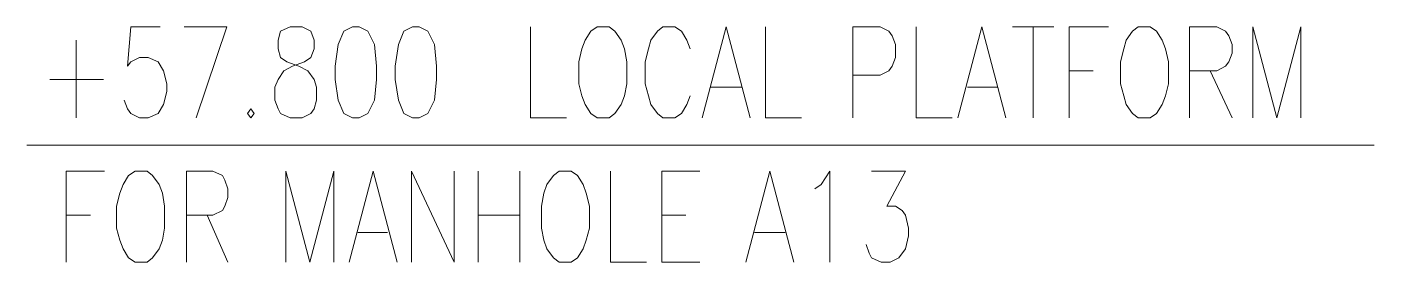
# Model space of a CAD drawing. Header units: millimetres. Extents: x 0 to 588, y 0 to 874.
# Drawn here: x 353.93 to 380.03, y 368.64 to 373.19 of the extents above; entities that cross this region are included whole.
import ezdxf

# ---------------------------------------------------------------- set-up
doc = ezdxf.new("R2010")
doc.units = ezdxf.units.MM
doc.layers.get('0').update_dxf_attribs({"lineweight": 18})

msp = doc.modelspace()

# ---------------------------------------------------------------- linework, layer by layer
at = {"color": 0, "lineweight": 0}
for points in [[(356.51, 373.19), (355.939, 373.19), (355.875, 372.428), (355.939, 372.512), (356.108, 372.597), (356.277, 372.597), (356.468, 372.512), (356.574, 372.343), (356.637, 372.089), (356.637, 371.941), (356.574, 371.687), (356.468, 371.517), (356.277, 371.433), (356.108, 371.433), (355.939, 371.517), (355.875, 371.602), (355.812, 371.771)], [(357.209, 371.433), (357.801, 373.19), (356.976, 373.19)], [(363.686, 373.19), (363.686, 371.433), (364.384, 371.433)], [(366.776, 372.766), (366.712, 372.935), (366.607, 373.105), (366.48, 373.19), (366.247, 373.19), (366.141, 373.105), (366.014, 372.935), (365.972, 372.766), (365.908, 372.512), (365.908, 372.089), (365.972, 371.856), (366.014, 371.687), (366.141, 371.517), (366.247, 371.433), (366.48, 371.433), (366.607, 371.517), (366.712, 371.687), (366.776, 371.856)], [(367.009, 371.433), (367.474, 373.19), (367.94, 371.433)], [(368.236, 373.19), (368.236, 371.433), (368.935, 371.433)], [(369.93, 371.433), (369.93, 373.19), (370.459, 373.19), (370.628, 373.105), (370.692, 373.02), (370.755, 372.851), (370.755, 372.597), (370.692, 372.428), (370.628, 372.343), (370.459, 372.258), (369.93, 372.258)], [(371.158, 373.19), (371.158, 371.433), (371.856, 371.433)], [(371.962, 371.433), (372.428, 373.19), (372.893, 371.433)], [(373.02, 373.19), (373.825, 373.19)], [(373.422, 373.19), (373.422, 371.433)], [(374.121, 371.433), (374.121, 373.19), (374.883, 373.19)], [(376.449, 371.433), (376.449, 373.19), (376.978, 373.19), (377.148, 373.105), (377.211, 373.02), (377.275, 372.851), (377.275, 372.682), (377.211, 372.512), (377.148, 372.428), (376.978, 372.343), (376.449, 372.343)], [(377.677, 371.433), (377.677, 373.19), (378.142, 371.433), (378.608, 373.19), (378.608, 371.433)], [(354.88, 372.935), (354.88, 371.433)], [(354.372, 372.173), (355.409, 372.173)], [(374.121, 372.343), (374.587, 372.343)], [(376.851, 372.343), (377.275, 371.433)], [(367.178, 372.025), (367.771, 372.025)], [(372.152, 372.025), (372.724, 372.025)], [(353.928, 370.904), (380.026, 370.904)], [(354.69, 368.639), (354.69, 370.396), (355.431, 370.396)], [(357.018, 368.639), (357.018, 370.396), (357.526, 370.396), (357.717, 370.311), (357.759, 370.226), (357.822, 370.057), (357.822, 369.887), (357.759, 369.718), (357.717, 369.634), (357.526, 369.549), (357.018, 369.549)], [(358.944, 368.639), (358.944, 370.396), (359.41, 368.639), (359.876, 370.396), (359.876, 368.639)], [(360.172, 368.639), (360.638, 370.396), (361.103, 368.639)], [(361.378, 368.639), (361.378, 370.396), (362.204, 368.639), (362.204, 370.396)], [(362.67, 370.396), (362.67, 368.639)], [(363.474, 370.396), (363.474, 368.639)], [(365.231, 370.396), (365.231, 368.639), (365.929, 368.639)], [(366.226, 368.639), (366.226, 370.396), (366.966, 370.396)], [(367.856, 368.639), (368.321, 370.396), (368.787, 368.639)], [(369.189, 370.057), (369.316, 370.142), (369.485, 370.396), (369.485, 368.639)], [(370.29, 370.396), (370.946, 370.396), (370.586, 369.718), (370.755, 369.718), (370.882, 369.634), (370.946, 369.549), (371.009, 369.295), (371.009, 369.147), (370.946, 368.893), (370.819, 368.723), (370.649, 368.639), (370.48, 368.639), (370.29, 368.723), (370.247, 368.808), (370.184, 368.977)], [(354.69, 369.549), (355.156, 369.549)], [(357.42, 369.549), (357.822, 368.639)], [(362.67, 369.549), (363.474, 369.549)], [(366.226, 369.549), (366.691, 369.549)], [(360.341, 369.21), (360.913, 369.21)], [(368.025, 369.21), (368.618, 369.21)], [(366.226, 368.639), (366.966, 368.639)]]:
    msp.add_lwpolyline(points, dxfattribs=at)
for points in [[(359.029, 373.19), (358.839, 373.105), (358.796, 372.935), (358.796, 372.766), (358.839, 372.597), (358.966, 372.512), (359.198, 372.428), (359.368, 372.343), (359.495, 372.173), (359.537, 372.025), (359.537, 371.771), (359.495, 371.602), (359.431, 371.517), (359.262, 371.433), (359.029, 371.433), (358.839, 371.517), (358.796, 371.602), (358.733, 371.771), (358.733, 372.025), (358.796, 372.173), (358.902, 372.343), (359.071, 372.428), (359.304, 372.512), (359.431, 372.597), (359.495, 372.766), (359.495, 372.935), (359.431, 373.105), (359.262, 373.19)], [(360.236, 373.19), (360.066, 373.105), (359.96, 372.851), (359.897, 372.428), (359.897, 372.173), (359.96, 371.771), (360.066, 371.517), (360.236, 371.433), (360.363, 371.433), (360.532, 371.517), (360.659, 371.771), (360.701, 372.173), (360.701, 372.428), (360.659, 372.851), (360.532, 373.105), (360.363, 373.19)], [(361.4, 373.19), (361.23, 373.105), (361.125, 372.851), (361.061, 372.428), (361.061, 372.173), (361.125, 371.771), (361.23, 371.517), (361.4, 371.433), (361.527, 371.433), (361.696, 371.517), (361.823, 371.771), (361.865, 372.173), (361.865, 372.428), (361.823, 372.851), (361.696, 373.105), (361.527, 373.19)], [(364.977, 373.19), (364.85, 373.105), (364.744, 372.935), (364.68, 372.766), (364.617, 372.512), (364.617, 372.089), (364.68, 371.856), (364.744, 371.687), (364.85, 371.517), (364.977, 371.433), (365.21, 371.433), (365.315, 371.517), (365.442, 371.687), (365.506, 371.856), (365.548, 372.089), (365.548, 372.512), (365.506, 372.766), (365.442, 372.935), (365.315, 373.105), (365.21, 373.19)], [(375.454, 373.19), (375.349, 373.105), (375.221, 372.935), (375.179, 372.766), (375.116, 372.512), (375.116, 372.089), (375.179, 371.856), (375.221, 371.687), (375.349, 371.517), (375.454, 371.433), (375.687, 371.433), (375.814, 371.517), (375.92, 371.687), (375.983, 371.856), (376.047, 372.089), (376.047, 372.512), (375.983, 372.766), (375.92, 372.935), (375.814, 373.105), (375.687, 373.19)], [(358.267, 371.602), (358.204, 371.517), (358.267, 371.433), (358.33, 371.517)], [(356.023, 370.396), (355.896, 370.311), (355.791, 370.142), (355.727, 369.972), (355.663, 369.718), (355.663, 369.295), (355.727, 369.062), (355.791, 368.893), (355.896, 368.723), (356.023, 368.639), (356.256, 368.639), (356.362, 368.723), (356.489, 368.893), (356.553, 369.062), (356.595, 369.295), (356.595, 369.718), (356.553, 369.972), (356.489, 370.142), (356.362, 370.311), (356.256, 370.396)], [(364.236, 370.396), (364.13, 370.311), (364.003, 370.142), (363.94, 369.972), (363.897, 369.718), (363.897, 369.295), (363.94, 369.062), (364.003, 368.893), (364.13, 368.723), (364.236, 368.639), (364.469, 368.639), (364.596, 368.723), (364.702, 368.893), (364.765, 369.062), (364.829, 369.295), (364.829, 369.718), (364.765, 369.972), (364.702, 370.142), (364.596, 370.311), (364.469, 370.396)]]:
    msp.add_lwpolyline(points, close=True, dxfattribs=at)

doc.saveas('drawing.dxf')
